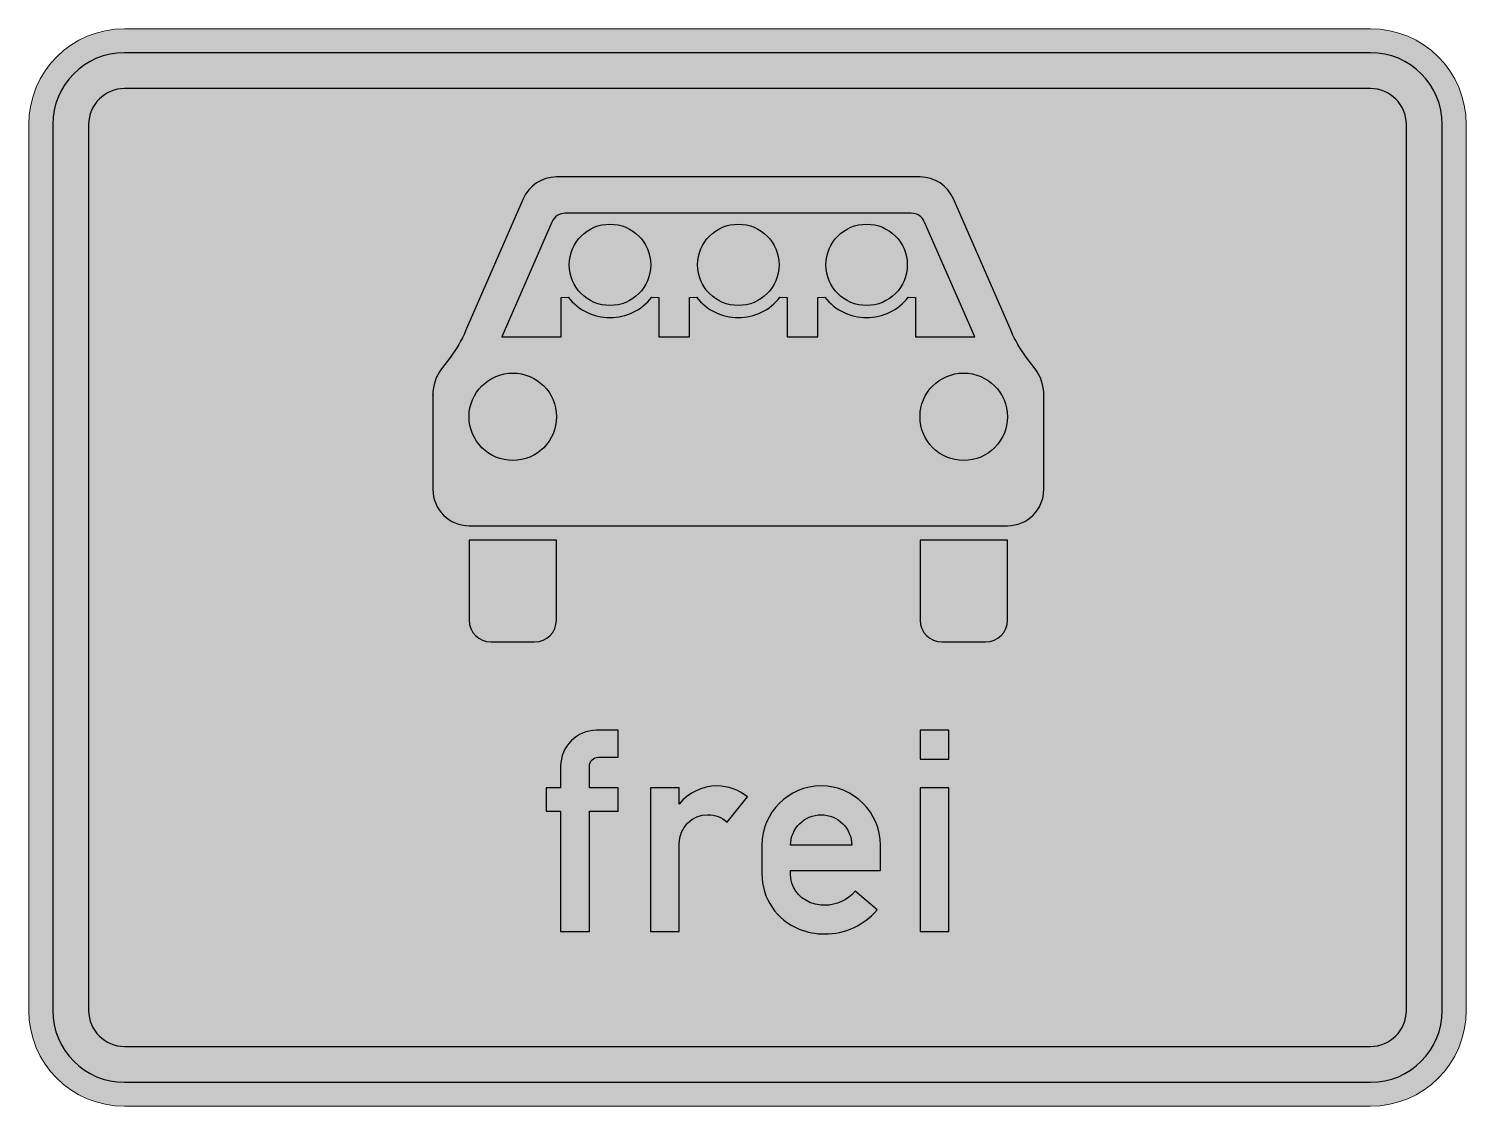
# Model space of a CAD drawing. Header units: centimetres. Extents: x 0 to 60, y 0 to 45.
import ezdxf

# ---------------------------------------------------------------- set-up
doc = ezdxf.new("R2010")
doc.units = ezdxf.units.CM
doc.header["$MEASUREMENT"] = 0
doc.layers.add('Ebene 1', color=7, linetype='Continuous')

msp = doc.modelspace()

# ---------------------------------------------------------------- hatches: boundary and pattern name
at = {"layer": 'Ebene 1', "true_color": 0xfefefe}
h = msp.add_hatch(color=7, dxfattribs=at)
edge = h.paths.add_edge_path()
edge.add_spline(control_points=[(4, 0), (1.78975, 0), (0, 1.78975), (0, 4), (0, 4), (0, 41), (0, 41), (0, 43.21025), (1.78975, 45), (4, 45), (4, 45), (56, 45), (56, 45), (58.21025, 45), (60, 43.21025), (60, 41), (60, 41), (60, 4), (60, 4), (60, 1.78975), (58.21025, 0), (56, 0), (56, 0), (4, 0), (4, 0)], knot_values=[0, 0, 0, 0, 0.125, 0.125, 0.125, 0.25, 0.25, 0.25, 0.375, 0.375, 0.375, 0.5, 0.5, 0.5, 0.625, 0.625, 0.625, 0.75, 0.75, 0.75, 0.875, 0.875, 0.875, 1, 1, 1, 1], degree=3, periodic=1)
at = {"layer": 'Ebene 1', "true_color": 0x2b2a29}
h = msp.add_hatch(color=250, dxfattribs=at)
edge = h.paths.add_edge_path()
edge.add_spline(control_points=[(4, 1), (2.34231, 1), (1, 2.34231), (1, 4), (1, 4), (1, 41), (1, 41), (1, 42.65769), (2.34231, 44), (4, 44), (4, 44), (56, 44), (56, 44), (57.65769, 44), (59, 42.65769), (59, 41), (59, 41), (59, 4), (59, 4), (59, 2.34231), (57.65769, 1), (56, 1), (56, 1), (4, 1), (4, 1)], knot_values=[0, 0, 0, 0, 0.125, 0.125, 0.125, 0.25, 0.25, 0.25, 0.375, 0.375, 0.375, 0.5, 0.5, 0.5, 0.625, 0.625, 0.625, 0.75, 0.75, 0.75, 0.875, 0.875, 0.875, 1, 1, 1, 1], degree=3, periodic=1)
at = {"layer": 'Ebene 1', "true_color": 0xfefefe}
h = msp.add_hatch(color=7, dxfattribs=at)
edge = h.paths.add_edge_path()
edge.add_spline(control_points=[(4, 2.5), (3.17116, 2.5), (2.5, 3.17116), (2.5, 4), (2.5, 4), (2.5, 41), (2.5, 41), (2.5, 41.82884), (3.17116, 42.5), (4, 42.5), (4, 42.5), (56, 42.5), (56, 42.5), (56.82884, 42.5), (57.5, 41.82884), (57.5, 41), (57.5, 41), (57.5, 4), (57.5, 4), (57.5, 3.17116), (56.82884, 2.5), (56, 2.5), (56, 2.5), (4, 2.5), (4, 2.5)], knot_values=[0, 0, 0, 0, 0.125, 0.125, 0.125, 0.25, 0.25, 0.25, 0.375, 0.375, 0.375, 0.5, 0.5, 0.5, 0.625, 0.625, 0.625, 0.75, 0.75, 0.75, 0.875, 0.875, 0.875, 1, 1, 1, 1], degree=3, periodic=1)
at = {"layer": 'Ebene 1', "true_color": 0x2b2a29}
h = msp.add_hatch(color=250, dxfattribs=at)
edge = h.paths.add_edge_path()
edge.add_spline(control_points=[(16.8663, 29.70414), (16.8663, 29.70414), (16.8663, 29.70354), (16.8663, 29.70354), (16.8663, 29.70354), (16.8663, 29.70414), (16.8663, 29.70414), (16.8663, 29.70414), (16.8663, 29.70354), (16.8663, 29.70354), (16.8663, 29.70354), (16.8663, 29.70414), (16.8663, 29.70414), (16.8663, 29.70414), (16.865, 29.705), (16.865, 29.705), (16.865, 29.705), (16.8663, 29.70414), (16.8663, 29.70414), (16.8663, 29.70414), (16.865, 29.705), (16.865, 29.705), (16.865, 30.10069), (16.99259, 30.48345), (17.23, 30.8), (17.23, 30.8), (17.59699, 31.28099), (17.59699, 31.28099), (17.8563, 31.62674), (18.06373, 31.98323), (18.23616, 32.37952), (18.23616, 32.37952), (20.63581, 37.89947), (20.63581, 37.89947), (20.87654, 38.45271), (21.42166, 38.81), (22.025, 38.81), (22.025, 38.81), (37.205, 38.81), (37.205, 38.81), (37.80834, 38.81), (38.35346, 38.45271), (38.59419, 37.89947), (38.59419, 37.89947), (40.99884, 32.37952), (40.99884, 32.37952), (41.17127, 31.98323), (41.3787, 31.62674), (41.63801, 31.28099), (41.63801, 31.28099), (42.005, 30.8), (42.005, 30.8), (42.24241, 30.48345), (42.37, 30.10069), (42.37, 29.705), (42.37, 29.705), (42.365, 25.76), (42.365, 25.76), (42.365, 24.92287), (41.68713, 24.245), (40.85, 24.245), (40.85, 24.245), (18.385, 24.245), (18.385, 24.245), (17.54787, 24.245), (16.87, 24.92287), (16.87, 25.76), (16.87, 25.76), (16.8663, 29.70414), (16.8663, 29.70414)], knot_values=[0, 0, 0, 0, 0.04347826, 0.04347826, 0.04347826, 0.08695652, 0.08695652, 0.08695652, 0.13043478, 0.13043478, 0.13043478, 0.17391304, 0.17391304, 0.17391304, 0.2173913, 0.2173913, 0.2173913, 0.26086957, 0.26086957, 0.26086957, 0.30434783, 0.30434783, 0.30434783, 0.34782609, 0.34782609, 0.34782609, 0.39130435, 0.39130435, 0.39130435, 0.43478261, 0.43478261, 0.43478261, 0.47826087, 0.47826087, 0.47826087, 0.52173913, 0.52173913, 0.52173913, 0.56521739, 0.56521739, 0.56521739, 0.60869565, 0.60869565, 0.60869565, 0.65217391, 0.65217391, 0.65217391, 0.69565217, 0.69565217, 0.69565217, 0.73913043, 0.73913043, 0.73913043, 0.7826087, 0.7826087, 0.7826087, 0.82608696, 0.82608696, 0.82608696, 0.86956522, 0.86956522, 0.86956522, 0.91304348, 0.91304348, 0.91304348, 0.95652174, 0.95652174, 0.95652174, 1, 1, 1, 1], degree=3, periodic=1)
at = {"layer": 'Ebene 1', "true_color": 0xfefefe}
h = msp.add_hatch(color=7, dxfattribs=at)
edge = h.paths.add_edge_path()
edge.add_spline(control_points=[(19.7503, 32.13271), (19.7503, 32.13271), (21.83568, 36.92843), (21.83568, 36.92843), (21.93265, 37.15124), (22.15201, 37.295), (22.395, 37.295), (22.395, 37.295), (36.835, 37.295), (36.835, 37.295), (37.07799, 37.295), (37.29735, 37.15124), (37.39432, 36.92843), (37.39432, 36.92843), (39.4824, 32.13271), (39.4824, 32.13271), (39.4824, 32.13271), (37.0113, 32.13271), (37.0113, 32.13271), (37.0113, 32.13271), (37.0113, 33.77972), (37.0113, 33.77972), (37.0113, 33.77972), (36.71103, 33.78378), (36.71103, 33.78378), (36.29172, 33.24747), (35.65077, 32.935), (34.97, 32.935), (34.28951, 32.935), (33.64827, 33.24758), (33.22909, 33.78363), (33.22909, 33.78363), (32.9313, 33.77972), (32.9313, 33.77972), (32.9313, 33.77972), (32.9313, 32.13271), (32.9313, 32.13271), (32.9313, 32.13271), (31.6563, 32.13271), (31.6563, 32.13271), (31.6563, 32.13271), (31.6563, 33.77972), (31.6563, 33.77972), (31.6563, 33.77972), (31.35603, 33.78378), (31.35603, 33.78378), (30.93672, 33.24747), (30.29577, 32.935), (29.615, 32.935), (28.93451, 32.935), (28.29327, 33.24758), (27.87409, 33.78363), (27.87409, 33.78363), (27.5763, 33.77972), (27.5763, 33.77972), (27.5763, 33.77972), (27.5763, 32.13271), (27.5763, 32.13271), (27.5763, 32.13271), (26.3013, 32.13271), (26.3013, 32.13271), (26.3013, 32.13271), (26.3013, 33.77972), (26.3013, 33.77972), (26.3013, 33.77972), (26.00103, 33.78378), (26.00103, 33.78378), (25.58172, 33.24747), (24.94077, 32.935), (24.26, 32.935), (23.57951, 32.935), (22.93827, 33.24758), (22.51909, 33.78363), (22.51909, 33.78363), (22.2213, 33.77972), (22.2213, 33.77972), (22.2213, 33.77972), (22.2213, 32.13271), (22.2213, 32.13271), (22.2213, 32.13271), (19.7503, 32.13271), (19.7503, 32.13271)], knot_values=[0, 0, 0, 0, 0.03703704, 0.03703704, 0.03703704, 0.07407407, 0.07407407, 0.07407407, 0.11111111, 0.11111111, 0.11111111, 0.14814815, 0.14814815, 0.14814815, 0.18518519, 0.18518519, 0.18518519, 0.22222222, 0.22222222, 0.22222222, 0.25925926, 0.25925926, 0.25925926, 0.2962963, 0.2962963, 0.2962963, 0.33333333, 0.33333333, 0.33333333, 0.37037037, 0.37037037, 0.37037037, 0.40740741, 0.40740741, 0.40740741, 0.44444444, 0.44444444, 0.44444444, 0.48148148, 0.48148148, 0.48148148, 0.51851852, 0.51851852, 0.51851852, 0.55555556, 0.55555556, 0.55555556, 0.59259259, 0.59259259, 0.59259259, 0.62962963, 0.62962963, 0.62962963, 0.66666667, 0.66666667, 0.66666667, 0.7037037, 0.7037037, 0.7037037, 0.74074074, 0.74074074, 0.74074074, 0.77777778, 0.77777778, 0.77777778, 0.81481481, 0.81481481, 0.81481481, 0.85185185, 0.85185185, 0.85185185, 0.88888889, 0.88888889, 0.88888889, 0.92592593, 0.92592593, 0.92592593, 0.96296296, 0.96296296, 0.96296296, 1, 1, 1, 1], degree=3, periodic=1)
at = {"layer": 'Ebene 1', "true_color": 0x2b2a29}
h = msp.add_hatch(color=250, dxfattribs=at)
edge = h.paths.add_edge_path()
edge.add_spline(control_points=[(25.96, 35.14), (25.96, 36.07936), (25.19936, 36.84), (24.26, 36.84), (23.32064, 36.84), (22.56, 36.07936), (22.56, 35.14), (22.56, 34.20064), (23.32064, 33.44), (24.26, 33.44), (25.19936, 33.44), (25.96, 34.20064), (25.96, 35.14)], knot_values=[0, 0, 0, 0, 0.25, 0.25, 0.25, 0.5, 0.5, 0.5, 0.75, 0.75, 0.75, 1, 1, 1, 1], degree=3, periodic=1)
h = msp.add_hatch(color=250, dxfattribs=at)
edge = h.paths.add_edge_path()
edge.add_spline(control_points=[(31.315, 35.14), (31.315, 36.07936), (30.55436, 36.84), (29.615, 36.84), (28.67564, 36.84), (27.915, 36.07936), (27.915, 35.14), (27.915, 34.20064), (28.67564, 33.44), (29.615, 33.44), (30.55436, 33.44), (31.315, 34.20064), (31.315, 35.14)], knot_values=[0, 0, 0, 0, 0.25, 0.25, 0.25, 0.5, 0.5, 0.5, 0.75, 0.75, 0.75, 1, 1, 1, 1], degree=3, periodic=1)
h = msp.add_hatch(color=250, dxfattribs=at)
edge = h.paths.add_edge_path()
edge.add_spline(control_points=[(36.67, 35.14), (36.67, 36.07936), (35.90936, 36.84), (34.97, 36.84), (34.03064, 36.84), (33.27, 36.07936), (33.27, 35.14), (33.27, 34.20064), (34.03064, 33.44), (34.97, 33.44), (35.90936, 33.44), (36.67, 34.20064), (36.67, 35.14)], knot_values=[0, 0, 0, 0, 0.25, 0.25, 0.25, 0.5, 0.5, 0.5, 0.75, 0.75, 0.75, 1, 1, 1, 1], degree=3, periodic=1)
at = {"layer": 'Ebene 1', "true_color": 0xfefefe}
h = msp.add_hatch(color=7, dxfattribs=at)
edge = h.paths.add_edge_path()
edge.add_spline(control_points=[(22.03, 28.795), (22.03, 29.80343), (21.21343, 30.62), (20.205, 30.62), (19.19657, 30.62), (18.38, 29.80343), (18.38, 28.795), (18.38, 27.78657), (19.19657, 26.97), (20.205, 26.97), (21.21343, 26.97), (22.03, 27.78657), (22.03, 28.795)], knot_values=[0, 0, 0, 0, 0.25, 0.25, 0.25, 0.5, 0.5, 0.5, 0.75, 0.75, 0.75, 1, 1, 1, 1], degree=3, periodic=1)
h = msp.add_hatch(color=7, dxfattribs=at)
edge = h.paths.add_edge_path()
edge.add_spline(control_points=[(40.85, 28.795), (40.85, 29.80343), (40.03343, 30.62), (39.025, 30.62), (38.01657, 30.62), (37.2, 29.80343), (37.2, 28.795), (37.2, 27.78657), (38.01657, 26.97), (39.025, 26.97), (40.03343, 26.97), (40.85, 27.78657), (40.85, 28.795)], knot_values=[0, 0, 0, 0, 0.25, 0.25, 0.25, 0.5, 0.5, 0.5, 0.75, 0.75, 0.75, 1, 1, 1, 1], degree=3, periodic=1)
at = {"layer": 'Ebene 1', "true_color": 0x2b2a29}
h = msp.add_hatch(color=250, dxfattribs=at)
edge = h.paths.add_edge_path()
edge.add_spline(control_points=[(18.3842, 23.63879), (18.3842, 23.63879), (22.0271, 23.63879), (22.0271, 23.63879), (22.0271, 23.63879), (22.025, 20.3), (22.025, 20.3), (22.025, 19.79717), (21.61783, 19.39), (21.115, 19.39), (21.115, 19.39), (19.295, 19.39), (19.295, 19.39), (18.79217, 19.39), (18.385, 19.79717), (18.385, 20.3), (18.385, 20.3), (18.3842, 23.63879), (18.3842, 23.63879)], knot_values=[0, 0, 0, 0, 0.16666667, 0.16666667, 0.16666667, 0.33333333, 0.33333333, 0.33333333, 0.5, 0.5, 0.5, 0.66666667, 0.66666667, 0.66666667, 0.83333333, 0.83333333, 0.83333333, 1, 1, 1, 1], degree=3, periodic=1)
h = msp.add_hatch(color=250, dxfattribs=at)
edge = h.paths.add_edge_path()
edge.add_spline(control_points=[(37.2055, 23.63879), (37.2055, 23.63879), (40.8484, 23.63879), (40.8484, 23.63879), (40.8484, 23.63879), (40.85, 20.3), (40.85, 20.3), (40.85, 19.79717), (40.44283, 19.39), (39.94, 19.39), (39.94, 19.39), (38.115, 19.39), (38.115, 19.39), (37.61217, 19.39), (37.205, 19.79717), (37.205, 20.3), (37.205, 20.3), (37.2055, 23.63879), (37.2055, 23.63879)], knot_values=[0, 0, 0, 0, 0.16666667, 0.16666667, 0.16666667, 0.33333333, 0.33333333, 0.33333333, 0.5, 0.5, 0.5, 0.66666667, 0.66666667, 0.66666667, 0.83333333, 0.83333333, 0.83333333, 1, 1, 1, 1], degree=3, periodic=1)
h = msp.add_hatch(color=250, dxfattribs=at)
edge = h.paths.add_edge_path()
edge.add_spline(control_points=[(22.2, 7.3), (22.2, 7.3), (22.2, 12.325), (22.2, 12.325), (22.2, 12.325), (21.6, 12.325), (21.6, 12.325), (21.6, 12.325), (21.6, 13.3), (21.6, 13.3), (21.6, 13.3), (22.2, 13.3), (22.2, 13.3), (22.2, 13.3), (22.2, 14.2), (22.2, 14.2), (22.2, 15.02884), (22.87116, 15.7), (23.7, 15.7), (23.7, 15.7), (24.6, 15.7), (24.6, 15.7), (24.6, 15.7), (24.6, 14.575), (24.6, 14.575), (24.6, 14.575), (23.775, 14.575), (23.775, 14.575), (23.56779, 14.575), (23.4, 14.40721), (23.4, 14.2), (23.4, 14.2), (23.4, 13.3), (23.4, 13.3), (23.4, 13.3), (24.6, 13.3), (24.6, 13.3), (24.6, 13.3), (24.6, 12.325), (24.6, 12.325), (24.6, 12.325), (23.4, 12.325), (23.4, 12.325), (23.4, 12.325), (23.4, 7.3), (23.4, 7.3), (23.4, 7.3), (22.2, 7.3), (22.2, 7.3)], knot_values=[0, 0, 0, 0, 0.0625, 0.0625, 0.0625, 0.125, 0.125, 0.125, 0.1875, 0.1875, 0.1875, 0.25, 0.25, 0.25, 0.3125, 0.3125, 0.3125, 0.375, 0.375, 0.375, 0.4375, 0.4375, 0.4375, 0.5, 0.5, 0.5, 0.5625, 0.5625, 0.5625, 0.625, 0.625, 0.625, 0.6875, 0.6875, 0.6875, 0.75, 0.75, 0.75, 0.8125, 0.8125, 0.8125, 0.875, 0.875, 0.875, 0.9375, 0.9375, 0.9375, 1, 1, 1, 1], degree=3, periodic=1)
h = msp.add_hatch(color=250, dxfattribs=at)
edge = h.paths.add_edge_path()
edge.add_spline(control_points=[(37.2, 14.5), (37.2, 14.5), (37.2, 15.7), (37.2, 15.7), (37.2, 15.7), (38.4, 15.7), (38.4, 15.7), (38.4, 15.7), (38.4, 14.5), (38.4, 14.5), (38.4, 14.5), (37.2, 14.5), (37.2, 14.5)], knot_values=[0, 0, 0, 0, 0.25, 0.25, 0.25, 0.5, 0.5, 0.5, 0.75, 0.75, 0.75, 1, 1, 1, 1], degree=3, periodic=1)
h = msp.add_hatch(color=250, dxfattribs=at)
edge = h.paths.add_edge_path()
edge.add_spline(control_points=[(25.95, 7.3), (25.95, 7.3), (25.95, 13.3), (25.95, 13.3), (25.95, 13.3), (27.15, 13.3), (27.15, 13.3), (27.15, 13.3), (27.14995, 12.62273), (27.14995, 12.62273), (27.53482, 13.09902), (28.11264, 13.375), (28.725, 13.375), (29.1899, 13.375), (29.63889, 13.21589), (30.00006, 12.92316), (30.00006, 12.92316), (29.14765, 11.87152), (29.14765, 11.87152), (28.92718, 12.06768), (28.64511, 12.175), (28.35, 12.175), (27.68692, 12.175), (27.15, 11.63808), (27.15, 10.975), (27.15, 10.975), (27.15, 7.3), (27.15, 7.3), (27.15, 7.3), (25.95, 7.3), (25.95, 7.3)], knot_values=[0, 0, 0, 0, 0.1, 0.1, 0.1, 0.2, 0.2, 0.2, 0.3, 0.3, 0.3, 0.4, 0.4, 0.4, 0.5, 0.5, 0.5, 0.6, 0.6, 0.6, 0.7, 0.7, 0.7, 0.8, 0.8, 0.8, 0.9, 0.9, 0.9, 1, 1, 1, 1], degree=3, periodic=1)
h = msp.add_hatch(color=250, dxfattribs=at)
edge = h.paths.add_edge_path()
edge.add_spline(control_points=[(35.55, 9.85), (35.55, 9.85), (31.8, 9.85), (31.8, 9.85), (31.8, 9.85), (31.8, 9.7), (31.8, 9.7), (31.8, 9.17836), (32.11717, 8.7099), (32.60151, 8.51618), (32.60151, 8.51618), (32.60097, 8.5152), (32.60097, 8.5152), (32.60097, 8.5152), (32.60151, 8.51618), (32.60151, 8.51618), (32.60151, 8.51618), (32.60097, 8.5152), (32.60097, 8.5152), (32.80061, 8.43532), (33.00997, 8.395), (33.225, 8.395), (33.71598, 8.395), (34.18003, 8.60824), (34.49981, 8.98081), (34.49981, 8.98081), (35.41039, 8.19924), (35.41039, 8.19924), (34.8622, 7.56056), (34.06669, 7.195), (33.225, 7.195), (32.85646, 7.195), (32.49765, 7.2641), (32.15546, 7.40096), (32.15546, 7.40096), (32.15586, 7.402), (32.15586, 7.402), (32.15586, 7.402), (32.15546, 7.40096), (32.15546, 7.40096), (32.15546, 7.40096), (32.15586, 7.402), (32.15586, 7.402), (31.21568, 7.77804), (30.6, 8.6874), (30.6, 9.7), (30.6, 9.7), (30.6, 10.9), (30.6, 10.9), (30.6, 12.26759), (31.70741, 13.375), (33.075, 13.375), (34.44259, 13.375), (35.55, 12.26759), (35.55, 10.9), (35.55, 10.9), (35.55, 9.85), (35.55, 9.85)], knot_values=[0, 0, 0, 0, 0.05263158, 0.05263158, 0.05263158, 0.10526316, 0.10526316, 0.10526316, 0.15789474, 0.15789474, 0.15789474, 0.21052632, 0.21052632, 0.21052632, 0.26315789, 0.26315789, 0.26315789, 0.31578947, 0.31578947, 0.31578947, 0.36842105, 0.36842105, 0.36842105, 0.42105263, 0.42105263, 0.42105263, 0.47368421, 0.47368421, 0.47368421, 0.52631579, 0.52631579, 0.52631579, 0.57894737, 0.57894737, 0.57894737, 0.63157895, 0.63157895, 0.63157895, 0.68421053, 0.68421053, 0.68421053, 0.73684211, 0.73684211, 0.73684211, 0.78947368, 0.78947368, 0.78947368, 0.84210526, 0.84210526, 0.84210526, 0.89473684, 0.89473684, 0.89473684, 0.94736842, 0.94736842, 0.94736842, 1, 1, 1, 1], degree=3, periodic=1)
h = msp.add_hatch(color=250, dxfattribs=at)
edge = h.paths.add_edge_path()
edge.add_spline(control_points=[(37.2, 7.3), (37.2, 7.3), (37.2, 13.3), (37.2, 13.3), (37.2, 13.3), (38.4, 13.3), (38.4, 13.3), (38.4, 13.3), (38.4, 7.3), (38.4, 7.3), (38.4, 7.3), (37.2, 7.3), (37.2, 7.3)], knot_values=[0, 0, 0, 0, 0.25, 0.25, 0.25, 0.5, 0.5, 0.5, 0.75, 0.75, 0.75, 1, 1, 1, 1], degree=3, periodic=1)
h = msp.add_hatch(color=250, dxfattribs=at)
edge = h.paths.add_edge_path()
edge.add_spline(control_points=[(34.35, 10.9), (34.35, 11.60452), (33.77952, 12.175), (33.075, 12.175), (32.37048, 12.175), (31.8, 11.60452), (31.8, 10.9), (31.8, 10.9), (34.35, 10.9), (34.35, 10.9)], knot_values=[0, 0, 0, 0, 0.33333333, 0.33333333, 0.33333333, 0.66666667, 0.66666667, 0.66666667, 1, 1, 1, 1], degree=3, periodic=1)

# ---------------------------------------------------------------- linework, layer by layer
at = {"layer": 'Ebene 1', "color": 250, "lineweight": 0}
msp.add_open_spline([(4, 0), (1.78975, 0), (0, 1.78975), (0, 4), (0, 4), (0, 41), (0, 41), (0, 43.21025), (1.78975, 45), (4, 45), (4, 45), (56, 45), (56, 45), (58.21025, 45), (60, 43.21025), (60, 41), (60, 41), (60, 4), (60, 4), (60, 1.78975), (58.21025, 0), (56, 0), (56, 0), (4, 0), (4, 0)], degree=3, knots=[0, 0, 0, 0, 0.125, 0.125, 0.125, 0.25, 0.25, 0.25, 0.375, 0.375, 0.375, 0.5, 0.5, 0.5, 0.625, 0.625, 0.625, 0.75, 0.75, 0.75, 0.875, 0.875, 0.875, 1, 1, 1, 1], dxfattribs=at)
at = {"layer": 'Ebene 1', "color": 250}
for points, knots in [([(4, 1), (2.34231, 1), (1, 2.34231), (1, 4), (1, 4), (1, 41), (1, 41), (1, 42.65769), (2.34231, 44), (4, 44), (4, 44), (56, 44), (56, 44), (57.65769, 44), (59, 42.65769), (59, 41), (59, 41), (59, 4), (59, 4), (59, 2.34231), (57.65769, 1), (56, 1), (56, 1), (4, 1), (4, 1)], [0, 0, 0, 0, 0.125, 0.125, 0.125, 0.25, 0.25, 0.25, 0.375, 0.375, 0.375, 0.5, 0.5, 0.5, 0.625, 0.625, 0.625, 0.75, 0.75, 0.75, 0.875, 0.875, 0.875, 1, 1, 1, 1]), ([(16.8663, 29.70414), (16.8663, 29.70414), (16.8663, 29.70354), (16.8663, 29.70354), (16.8663, 29.70354), (16.8663, 29.70414), (16.8663, 29.70414), (16.8663, 29.70414), (16.8663, 29.70354), (16.8663, 29.70354), (16.8663, 29.70354), (16.8663, 29.70414), (16.8663, 29.70414), (16.8663, 29.70414), (16.865, 29.705), (16.865, 29.705), (16.865, 29.705), (16.8663, 29.70414), (16.8663, 29.70414), (16.8663, 29.70414), (16.865, 29.705), (16.865, 29.705), (16.865, 30.10069), (16.99259, 30.48345), (17.23, 30.8), (17.23, 30.8), (17.59699, 31.28099), (17.59699, 31.28099), (17.8563, 31.62674), (18.06373, 31.98323), (18.23616, 32.37952), (18.23616, 32.37952), (20.63581, 37.89947), (20.63581, 37.89947), (20.87654, 38.45271), (21.42166, 38.81), (22.025, 38.81), (22.025, 38.81), (37.205, 38.81), (37.205, 38.81), (37.80834, 38.81), (38.35346, 38.45271), (38.59419, 37.89947), (38.59419, 37.89947), (40.99884, 32.37952), (40.99884, 32.37952), (41.17127, 31.98323), (41.3787, 31.62674), (41.63801, 31.28099), (41.63801, 31.28099), (42.005, 30.8), (42.005, 30.8), (42.24241, 30.48345), (42.37, 30.10069), (42.37, 29.705), (42.37, 29.705), (42.365, 25.76), (42.365, 25.76), (42.365, 24.92287), (41.68713, 24.245), (40.85, 24.245), (40.85, 24.245), (18.385, 24.245), (18.385, 24.245), (17.54787, 24.245), (16.87, 24.92287), (16.87, 25.76), (16.87, 25.76), (16.8663, 29.70414), (16.8663, 29.70414)], [0, 0, 0, 0, 0.04347826, 0.04347826, 0.04347826, 0.08695652, 0.08695652, 0.08695652, 0.13043478, 0.13043478, 0.13043478, 0.17391304, 0.17391304, 0.17391304, 0.2173913, 0.2173913, 0.2173913, 0.26086957, 0.26086957, 0.26086957, 0.30434783, 0.30434783, 0.30434783, 0.34782609, 0.34782609, 0.34782609, 0.39130435, 0.39130435, 0.39130435, 0.43478261, 0.43478261, 0.43478261, 0.47826087, 0.47826087, 0.47826087, 0.52173913, 0.52173913, 0.52173913, 0.56521739, 0.56521739, 0.56521739, 0.60869565, 0.60869565, 0.60869565, 0.65217391, 0.65217391, 0.65217391, 0.69565217, 0.69565217, 0.69565217, 0.73913043, 0.73913043, 0.73913043, 0.7826087, 0.7826087, 0.7826087, 0.82608696, 0.82608696, 0.82608696, 0.86956522, 0.86956522, 0.86956522, 0.91304348, 0.91304348, 0.91304348, 0.95652174, 0.95652174, 0.95652174, 1, 1, 1, 1]), ([(25.96, 35.14), (25.96, 36.07936), (25.19936, 36.84), (24.26, 36.84), (23.32064, 36.84), (22.56, 36.07936), (22.56, 35.14), (22.56, 34.20064), (23.32064, 33.44), (24.26, 33.44), (25.19936, 33.44), (25.96, 34.20064), (25.96, 35.14)], [0, 0, 0, 0, 0.25, 0.25, 0.25, 0.5, 0.5, 0.5, 0.75, 0.75, 0.75, 1, 1, 1, 1]), ([(31.315, 35.14), (31.315, 36.07936), (30.55436, 36.84), (29.615, 36.84), (28.67564, 36.84), (27.915, 36.07936), (27.915, 35.14), (27.915, 34.20064), (28.67564, 33.44), (29.615, 33.44), (30.55436, 33.44), (31.315, 34.20064), (31.315, 35.14)], [0, 0, 0, 0, 0.25, 0.25, 0.25, 0.5, 0.5, 0.5, 0.75, 0.75, 0.75, 1, 1, 1, 1]), ([(36.67, 35.14), (36.67, 36.07936), (35.90936, 36.84), (34.97, 36.84), (34.03064, 36.84), (33.27, 36.07936), (33.27, 35.14), (33.27, 34.20064), (34.03064, 33.44), (34.97, 33.44), (35.90936, 33.44), (36.67, 34.20064), (36.67, 35.14)], [0, 0, 0, 0, 0.25, 0.25, 0.25, 0.5, 0.5, 0.5, 0.75, 0.75, 0.75, 1, 1, 1, 1]), ([(18.3842, 23.63879), (18.3842, 23.63879), (22.0271, 23.63879), (22.0271, 23.63879), (22.0271, 23.63879), (22.025, 20.3), (22.025, 20.3), (22.025, 19.79717), (21.61783, 19.39), (21.115, 19.39), (21.115, 19.39), (19.295, 19.39), (19.295, 19.39), (18.79217, 19.39), (18.385, 19.79717), (18.385, 20.3), (18.385, 20.3), (18.3842, 23.63879), (18.3842, 23.63879)], [0, 0, 0, 0, 0.16666667, 0.16666667, 0.16666667, 0.33333333, 0.33333333, 0.33333333, 0.5, 0.5, 0.5, 0.66666667, 0.66666667, 0.66666667, 0.83333333, 0.83333333, 0.83333333, 1, 1, 1, 1]), ([(37.2055, 23.63879), (37.2055, 23.63879), (40.8484, 23.63879), (40.8484, 23.63879), (40.8484, 23.63879), (40.85, 20.3), (40.85, 20.3), (40.85, 19.79717), (40.44283, 19.39), (39.94, 19.39), (39.94, 19.39), (38.115, 19.39), (38.115, 19.39), (37.61217, 19.39), (37.205, 19.79717), (37.205, 20.3), (37.205, 20.3), (37.2055, 23.63879), (37.2055, 23.63879)], [0, 0, 0, 0, 0.16666667, 0.16666667, 0.16666667, 0.33333333, 0.33333333, 0.33333333, 0.5, 0.5, 0.5, 0.66666667, 0.66666667, 0.66666667, 0.83333333, 0.83333333, 0.83333333, 1, 1, 1, 1]), ([(22.2, 7.3), (22.2, 7.3), (22.2, 12.325), (22.2, 12.325), (22.2, 12.325), (21.6, 12.325), (21.6, 12.325), (21.6, 12.325), (21.6, 13.3), (21.6, 13.3), (21.6, 13.3), (22.2, 13.3), (22.2, 13.3), (22.2, 13.3), (22.2, 14.2), (22.2, 14.2), (22.2, 15.02884), (22.87116, 15.7), (23.7, 15.7), (23.7, 15.7), (24.6, 15.7), (24.6, 15.7), (24.6, 15.7), (24.6, 14.575), (24.6, 14.575), (24.6, 14.575), (23.775, 14.575), (23.775, 14.575), (23.56779, 14.575), (23.4, 14.40721), (23.4, 14.2), (23.4, 14.2), (23.4, 13.3), (23.4, 13.3), (23.4, 13.3), (24.6, 13.3), (24.6, 13.3), (24.6, 13.3), (24.6, 12.325), (24.6, 12.325), (24.6, 12.325), (23.4, 12.325), (23.4, 12.325), (23.4, 12.325), (23.4, 7.3), (23.4, 7.3), (23.4, 7.3), (22.2, 7.3), (22.2, 7.3)], [0, 0, 0, 0, 0.0625, 0.0625, 0.0625, 0.125, 0.125, 0.125, 0.1875, 0.1875, 0.1875, 0.25, 0.25, 0.25, 0.3125, 0.3125, 0.3125, 0.375, 0.375, 0.375, 0.4375, 0.4375, 0.4375, 0.5, 0.5, 0.5, 0.5625, 0.5625, 0.5625, 0.625, 0.625, 0.625, 0.6875, 0.6875, 0.6875, 0.75, 0.75, 0.75, 0.8125, 0.8125, 0.8125, 0.875, 0.875, 0.875, 0.9375, 0.9375, 0.9375, 1, 1, 1, 1]), ([(37.2, 14.5), (37.2, 14.5), (37.2, 15.7), (37.2, 15.7), (37.2, 15.7), (38.4, 15.7), (38.4, 15.7), (38.4, 15.7), (38.4, 14.5), (38.4, 14.5), (38.4, 14.5), (37.2, 14.5), (37.2, 14.5)], [0, 0, 0, 0, 0.25, 0.25, 0.25, 0.5, 0.5, 0.5, 0.75, 0.75, 0.75, 1, 1, 1, 1]), ([(25.95, 7.3), (25.95, 7.3), (25.95, 13.3), (25.95, 13.3), (25.95, 13.3), (27.15, 13.3), (27.15, 13.3), (27.15, 13.3), (27.14995, 12.62273), (27.14995, 12.62273), (27.53482, 13.09902), (28.11264, 13.375), (28.725, 13.375), (29.1899, 13.375), (29.63889, 13.21589), (30.00006, 12.92316), (30.00006, 12.92316), (29.14765, 11.87152), (29.14765, 11.87152), (28.92718, 12.06768), (28.64511, 12.175), (28.35, 12.175), (27.68692, 12.175), (27.15, 11.63808), (27.15, 10.975), (27.15, 10.975), (27.15, 7.3), (27.15, 7.3), (27.15, 7.3), (25.95, 7.3), (25.95, 7.3)], [0, 0, 0, 0, 0.1, 0.1, 0.1, 0.2, 0.2, 0.2, 0.3, 0.3, 0.3, 0.4, 0.4, 0.4, 0.5, 0.5, 0.5, 0.6, 0.6, 0.6, 0.7, 0.7, 0.7, 0.8, 0.8, 0.8, 0.9, 0.9, 0.9, 1, 1, 1, 1]), ([(35.55, 9.85), (35.55, 9.85), (31.8, 9.85), (31.8, 9.85), (31.8, 9.85), (31.8, 9.7), (31.8, 9.7), (31.8, 9.17836), (32.11717, 8.7099), (32.60151, 8.51618), (32.60151, 8.51618), (32.60097, 8.5152), (32.60097, 8.5152), (32.60097, 8.5152), (32.60151, 8.51618), (32.60151, 8.51618), (32.60151, 8.51618), (32.60097, 8.5152), (32.60097, 8.5152), (32.80061, 8.43532), (33.00997, 8.395), (33.225, 8.395), (33.71598, 8.395), (34.18003, 8.60824), (34.49981, 8.98081), (34.49981, 8.98081), (35.41039, 8.19924), (35.41039, 8.19924), (34.8622, 7.56056), (34.06669, 7.195), (33.225, 7.195), (32.85646, 7.195), (32.49765, 7.2641), (32.15546, 7.40096), (32.15546, 7.40096), (32.15586, 7.402), (32.15586, 7.402), (32.15586, 7.402), (32.15546, 7.40096), (32.15546, 7.40096), (32.15546, 7.40096), (32.15586, 7.402), (32.15586, 7.402), (31.21568, 7.77804), (30.6, 8.6874), (30.6, 9.7), (30.6, 9.7), (30.6, 10.9), (30.6, 10.9), (30.6, 12.26759), (31.70741, 13.375), (33.075, 13.375), (34.44259, 13.375), (35.55, 12.26759), (35.55, 10.9), (35.55, 10.9), (35.55, 9.85), (35.55, 9.85)], [0, 0, 0, 0, 0.05263158, 0.05263158, 0.05263158, 0.10526316, 0.10526316, 0.10526316, 0.15789474, 0.15789474, 0.15789474, 0.21052632, 0.21052632, 0.21052632, 0.26315789, 0.26315789, 0.26315789, 0.31578947, 0.31578947, 0.31578947, 0.36842105, 0.36842105, 0.36842105, 0.42105263, 0.42105263, 0.42105263, 0.47368421, 0.47368421, 0.47368421, 0.52631579, 0.52631579, 0.52631579, 0.57894737, 0.57894737, 0.57894737, 0.63157895, 0.63157895, 0.63157895, 0.68421053, 0.68421053, 0.68421053, 0.73684211, 0.73684211, 0.73684211, 0.78947368, 0.78947368, 0.78947368, 0.84210526, 0.84210526, 0.84210526, 0.89473684, 0.89473684, 0.89473684, 0.94736842, 0.94736842, 0.94736842, 1, 1, 1, 1]), ([(37.2, 7.3), (37.2, 7.3), (37.2, 13.3), (37.2, 13.3), (37.2, 13.3), (38.4, 13.3), (38.4, 13.3), (38.4, 13.3), (38.4, 7.3), (38.4, 7.3), (38.4, 7.3), (37.2, 7.3), (37.2, 7.3)], [0, 0, 0, 0, 0.25, 0.25, 0.25, 0.5, 0.5, 0.5, 0.75, 0.75, 0.75, 1, 1, 1, 1]), ([(34.35, 10.9), (34.35, 11.60452), (33.77952, 12.175), (33.075, 12.175), (32.37048, 12.175), (31.8, 11.60452), (31.8, 10.9), (31.8, 10.9), (34.35, 10.9), (34.35, 10.9)], [0, 0, 0, 0, 0.33333333, 0.33333333, 0.33333333, 0.66666667, 0.66666667, 0.66666667, 1, 1, 1, 1])]:
    msp.add_open_spline(points, degree=3, knots=knots, dxfattribs=at)
at = {"layer": 'Ebene 1', "color": 7}
for points, knots in [([(4, 2.5), (3.17116, 2.5), (2.5, 3.17116), (2.5, 4), (2.5, 4), (2.5, 41), (2.5, 41), (2.5, 41.82884), (3.17116, 42.5), (4, 42.5), (4, 42.5), (56, 42.5), (56, 42.5), (56.82884, 42.5), (57.5, 41.82884), (57.5, 41), (57.5, 41), (57.5, 4), (57.5, 4), (57.5, 3.17116), (56.82884, 2.5), (56, 2.5), (56, 2.5), (4, 2.5), (4, 2.5)], [0, 0, 0, 0, 0.125, 0.125, 0.125, 0.25, 0.25, 0.25, 0.375, 0.375, 0.375, 0.5, 0.5, 0.5, 0.625, 0.625, 0.625, 0.75, 0.75, 0.75, 0.875, 0.875, 0.875, 1, 1, 1, 1]), ([(19.7503, 32.13271), (19.7503, 32.13271), (21.83568, 36.92843), (21.83568, 36.92843), (21.93265, 37.15124), (22.15201, 37.295), (22.395, 37.295), (22.395, 37.295), (36.835, 37.295), (36.835, 37.295), (37.07799, 37.295), (37.29735, 37.15124), (37.39432, 36.92843), (37.39432, 36.92843), (39.4824, 32.13271), (39.4824, 32.13271), (39.4824, 32.13271), (37.0113, 32.13271), (37.0113, 32.13271), (37.0113, 32.13271), (37.0113, 33.77972), (37.0113, 33.77972), (37.0113, 33.77972), (36.71103, 33.78378), (36.71103, 33.78378), (36.29172, 33.24747), (35.65077, 32.935), (34.97, 32.935), (34.28951, 32.935), (33.64827, 33.24758), (33.22909, 33.78363), (33.22909, 33.78363), (32.9313, 33.77972), (32.9313, 33.77972), (32.9313, 33.77972), (32.9313, 32.13271), (32.9313, 32.13271), (32.9313, 32.13271), (31.6563, 32.13271), (31.6563, 32.13271), (31.6563, 32.13271), (31.6563, 33.77972), (31.6563, 33.77972), (31.6563, 33.77972), (31.35603, 33.78378), (31.35603, 33.78378), (30.93672, 33.24747), (30.29577, 32.935), (29.615, 32.935), (28.93451, 32.935), (28.29327, 33.24758), (27.87409, 33.78363), (27.87409, 33.78363), (27.5763, 33.77972), (27.5763, 33.77972), (27.5763, 33.77972), (27.5763, 32.13271), (27.5763, 32.13271), (27.5763, 32.13271), (26.3013, 32.13271), (26.3013, 32.13271), (26.3013, 32.13271), (26.3013, 33.77972), (26.3013, 33.77972), (26.3013, 33.77972), (26.00103, 33.78378), (26.00103, 33.78378), (25.58172, 33.24747), (24.94077, 32.935), (24.26, 32.935), (23.57951, 32.935), (22.93827, 33.24758), (22.51909, 33.78363), (22.51909, 33.78363), (22.2213, 33.77972), (22.2213, 33.77972), (22.2213, 33.77972), (22.2213, 32.13271), (22.2213, 32.13271), (22.2213, 32.13271), (19.7503, 32.13271), (19.7503, 32.13271)], [0, 0, 0, 0, 0.03703704, 0.03703704, 0.03703704, 0.07407407, 0.07407407, 0.07407407, 0.11111111, 0.11111111, 0.11111111, 0.14814815, 0.14814815, 0.14814815, 0.18518519, 0.18518519, 0.18518519, 0.22222222, 0.22222222, 0.22222222, 0.25925926, 0.25925926, 0.25925926, 0.2962963, 0.2962963, 0.2962963, 0.33333333, 0.33333333, 0.33333333, 0.37037037, 0.37037037, 0.37037037, 0.40740741, 0.40740741, 0.40740741, 0.44444444, 0.44444444, 0.44444444, 0.48148148, 0.48148148, 0.48148148, 0.51851852, 0.51851852, 0.51851852, 0.55555556, 0.55555556, 0.55555556, 0.59259259, 0.59259259, 0.59259259, 0.62962963, 0.62962963, 0.62962963, 0.66666667, 0.66666667, 0.66666667, 0.7037037, 0.7037037, 0.7037037, 0.74074074, 0.74074074, 0.74074074, 0.77777778, 0.77777778, 0.77777778, 0.81481481, 0.81481481, 0.81481481, 0.85185185, 0.85185185, 0.85185185, 0.88888889, 0.88888889, 0.88888889, 0.92592593, 0.92592593, 0.92592593, 0.96296296, 0.96296296, 0.96296296, 1, 1, 1, 1]), ([(22.03, 28.795), (22.03, 29.80343), (21.21343, 30.62), (20.205, 30.62), (19.19657, 30.62), (18.38, 29.80343), (18.38, 28.795), (18.38, 27.78657), (19.19657, 26.97), (20.205, 26.97), (21.21343, 26.97), (22.03, 27.78657), (22.03, 28.795)], [0, 0, 0, 0, 0.25, 0.25, 0.25, 0.5, 0.5, 0.5, 0.75, 0.75, 0.75, 1, 1, 1, 1]), ([(40.85, 28.795), (40.85, 29.80343), (40.03343, 30.62), (39.025, 30.62), (38.01657, 30.62), (37.2, 29.80343), (37.2, 28.795), (37.2, 27.78657), (38.01657, 26.97), (39.025, 26.97), (40.03343, 26.97), (40.85, 27.78657), (40.85, 28.795)], [0, 0, 0, 0, 0.25, 0.25, 0.25, 0.5, 0.5, 0.5, 0.75, 0.75, 0.75, 1, 1, 1, 1])]:
    msp.add_open_spline(points, degree=3, knots=knots, dxfattribs=at)

doc.saveas('drawing.dxf')
